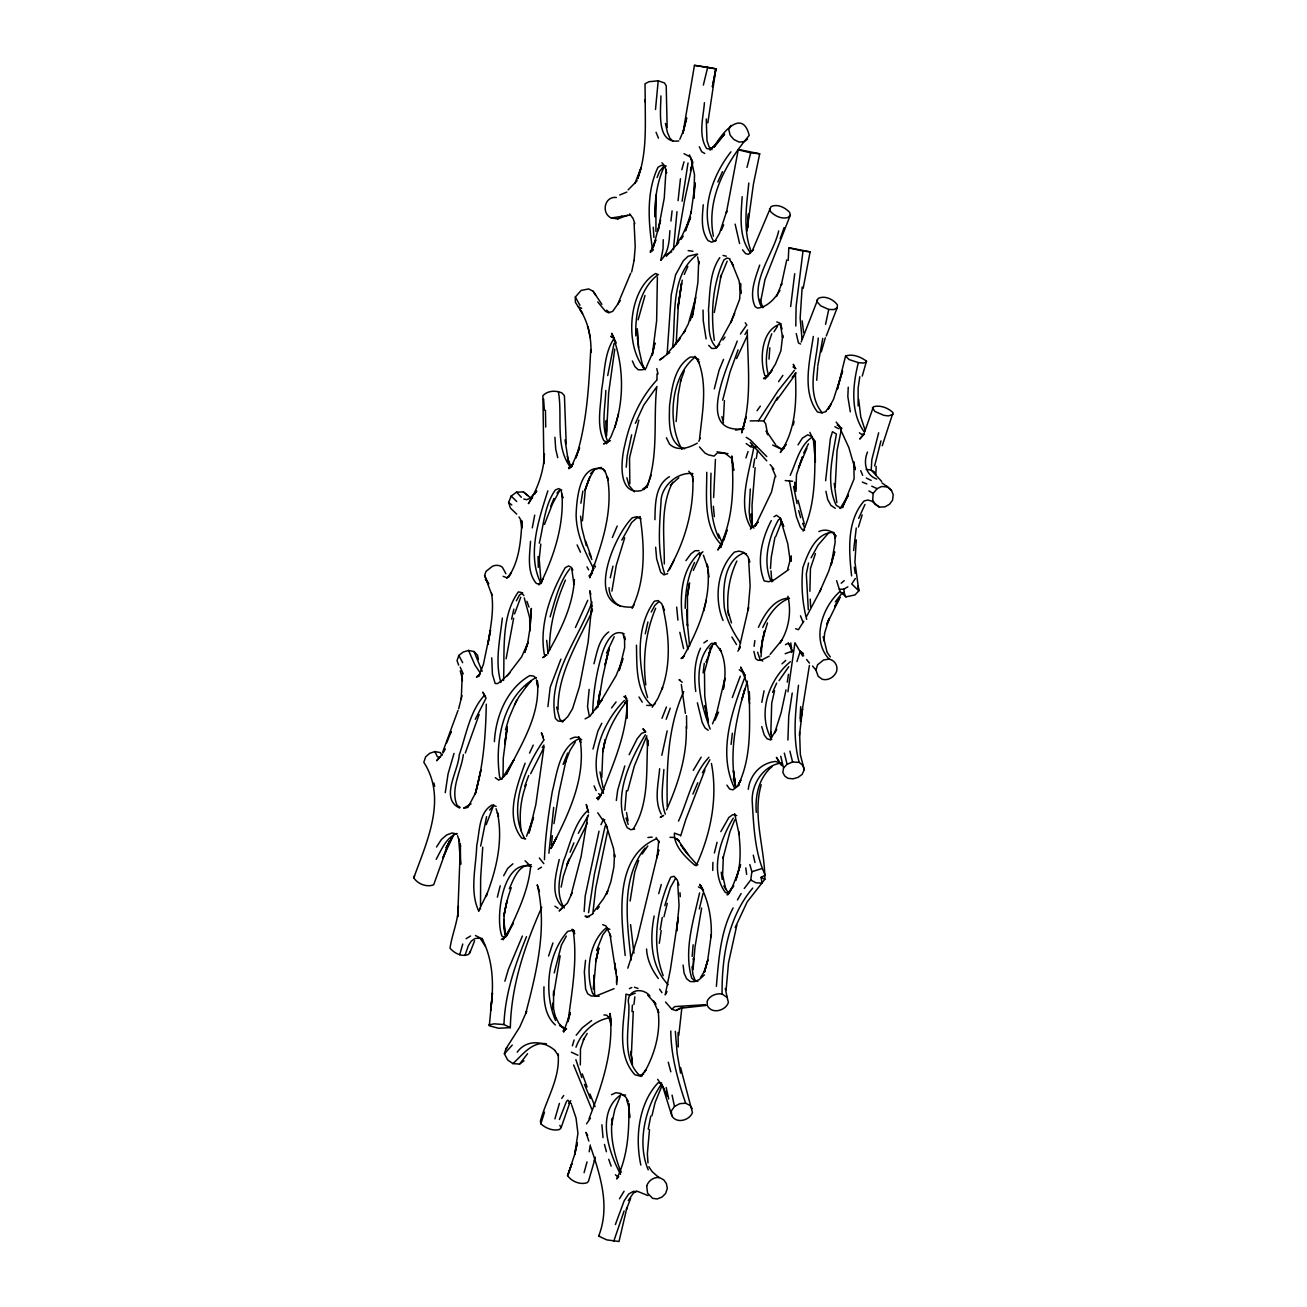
<?xml version="1.0" encoding="UTF-8"?>
<svg xmlns="http://www.w3.org/2000/svg" width="1307" height="1307" viewBox="0 0 1307 1307"><rect width="100%" height="100%" fill="white"/><g stroke="black" fill="none" stroke-linecap="round" stroke-linejoin="round"><path stroke-width="1.5" d="M503.538 680.473C504.796 651.164 500.695 616.528 518.356 591.908L521.036 592.365L523.895 595.535M756.296 812.35C754.972 795.653 758.828 777.469 772.306 766.392M799.574 731.904L800.341 754.678L804.23 769.66L802.188 774.348L798.12 777.338L793.039 778.841L787.974 778.318L784.723 776.015L782.86 772.421L783.547 767.912L780.736 756.198M791.258 561.324L791.274 555.916L787.696 569.182M584.131 911.551L585.193 896.047L598.998 831.187M663.564 357.448L659.561 359.964L667.109 354.36L671.259 294.63L675.572 274.862L683.332 260.746L688.021 256.286L696.762 254.113M726.088 990.314L728.505 962.883L736.838 925.111M491.726 657.813L492.429 674.249L495.173 683.512L497.444 683.61L500.679 681.551L509.926 672.909M503.783 919.867L505.025 934.129C501.676 918.413 506.054 902.5 511.217 887.698M706.76 472.301C706.875 496.415 702.921 525.398 721.007 544.398M835.206 486.972L837.068 450.49L841.659 427.961M549.512 650.347C549.136 626.037 555.9 602.266 565.441 580.096M636.46 645.168C636.999 665.279 635.365 690.488 651.49 705.274M686.24 726.545C687.319 755.56 678.186 783.743 666.554 809.948M656.931 379.863L657.029 373.818M706.254 118.937L706.973 140.601L709.048 146.76L711.988 149.651M558.073 709.423C557.419 673.399 578.315 642.113 592.512 610.336M624.828 810.226L626.445 790.653M654.921 519.663C655.264 504.796 654.84 485.289 669.445 476.679M663.221 239.704L663.041 248.755L660.787 260.387C668.759 252.48 669.168 241.174 669.87 230.685M710.992 473.199C710.469 494.961 709.505 517.833 718.85 538.092M712.723 870.462L712.919 862.391M704.489 673.023L704.751 695.994L708.198 721.905L704.979 705.584L707.381 717.772M713.638 497.542L715.419 459.476M543.908 463.74L542.895 395.711C547.519 390.499 556.178 390.156 562.173 393.113L564.428 395.841L566.209 443.759M592.675 713.181C593.166 692.955 596.302 672.762 602.217 653.386C605.092 644.449 612.15 627.85 624.223 633.96M660.885 95.901C660.999 109.984 655.755 144.178 678.823 140.944M616.496 983.093L616.741 976.068L616.724 984.661M590.731 349.606C588.902 386.006 586.957 423.158 575.799 458.071L579.573 447.778L571.371 466.893L568.61 467.547M693.445 959.844L693.511 958.113L693.037 969.565L695.014 946.987L701.63 908.055M591.826 604.847L588.101 642.325L579.507 686.453L572.548 708.737L567.81 716.579L562.337 721.905M656.669 387.689C653.141 420.838 658.924 455.931 646.687 487.707L651.18 475.193M685.211 608.343C685.293 592.626 687.515 576.632 694.572 562.418M676.16 421.589L678.17 394.796L681.029 379.21M716.367 986.311C718.719 959.812 720.32 931.826 733.129 907.94M875.821 474.849L876.164 466.37M544.464 859.63C545.182 836.709 548.466 813.967 552.338 791.389C557.092 773.009 559.396 747.081 579.246 738.716M582.432 520.856L585.373 488.965L589.98 476.745L585.079 490.207L588.754 479.506L593.688 470.716M747.882 227.663L748.519 213.695L746.951 230.996L753.453 183.977L759.694 153.801L739.435 149.651L738.226 149.799L726.414 212.665L726.741 211.048L719.487 233.365L714.831 241.338M848.243 387.215L847.835 396.609L850.318 411.852M552.845 1008.775L553.122 1002.894M553.498 995.035L553.678 991.114L553.449 1008.138L552.714 1004.724L555.54 1017.843M552.845 1008.988L553.106 1003.4M553.465 995.967L560.148 955.809M676.176 343.79L678.219 307.864L681.502 283.407L677.68 308.468L682.287 280.172M672.582 347.482C676.209 316.425 669.543 275.058 697.709 254.162M800.047 718.997L800.685 706.662M547.911 706.63L550.214 687.204L560.915 659.12M826.269 335.997L837.215 307.717L837.395 304.809C833.163 299.303 824.897 295.17 818.182 298.404L801.191 342.009M588.542 912.711L594.342 874.481L605.157 825.975M632 1011.634L632.408 1005.116M825.616 480.715L830.353 438.678L832.461 431.702L836.382 434.022C832.575 457.123 825.746 483.1 836.153 505.205L840.172 507.835L842.982 507.41M655.493 109.51L658.205 80.805L664.495 82.962L666.211 85.805L667.158 127.514M891.439 490.386L887.453 486.89L881.572 486.514L877.128 488.671L873.158 493.409L872.717 499.862L875.2 504.453L879.399 507.083L885.084 506.838L889.528 504.208L892.534 500.287L893.22 494.65L891.439 490.386L886.228 485.681M770.46 568.512L771.293 556.962L774.986 537.128M750.283 489.014L749.189 511.445L749.924 519.402L751.77 525.643L753.992 528.061M769.006 359.098L769.823 347.809M790.67 306.541L794.705 273.686M853.602 550.525L856.265 527.995M482.74 847.165L480.649 877.928L480.502 906.192M666.995 991.572L665.23 994.856L670.458 969.239L678.121 918.086L676.65 931.058L679.068 905.588L677.696 883.271M742.18 196.687C741.02 215.247 738.357 237.253 750.528 252.888M816.712 380.288L817.741 367.3M544.431 453.709C543.826 471.484 537.814 488.622 528.371 503.62L532.57 497.281M543.663 749.091L535.837 804.589L528.91 833.065L533.485 817.496L526.541 836.219M605.811 390.417C605.321 407.31 600.893 425.657 607.804 441.733M530.528 541.294C529.711 555.132 526.639 572.074 536.393 583.51L539.546 584.082L541.833 582.399M634.107 260.403L635.218 246.68L634.091 223.432M626.233 467.22L627.148 456.143L631.64 434.839M633.274 1011.438L631.428 1053.72M735.155 927.594L747.147 901.961L764.873 879.268C764.889 848.031 752.195 816.107 761.213 784.788M548.891 853.21L553.711 807.416M481.744 938.099C493.556 960.367 493.981 986.099 490.631 1010.507L492.461 992.912L489.292 1025.799L498.555 1028.25L510.334 1027.645C511.184 985.478 524.875 945.418 541.768 907.27M703.264 204.791C702.235 216.684 700.552 230.326 708.051 240.586L711.645 242.171L716.138 240.684M692.171 956.381L693.151 944.814M551.423 845.678L552.322 835.728M678.79 1035.422L681.715 1009.086M663.874 769.513C662.992 784.216 659.904 799.998 665.328 814.13M530.511 867.652C527.979 891.75 516.869 914.067 506.724 935.763L513.373 922.987L503.097 939.847M510.334 1027.645L503.963 1024.557C505.008 993.908 515.121 964.827 526.492 936.678M755.136 467.661L752.048 504.878L752.277 526.656L751.329 513.831L752.08 522.359M856.297 539.922L854.925 561.994L858.83 590.846L854.974 594.946L845.874 596.874L841.643 592.741M461.289 698.918L462.106 677.598L460.276 670.899M445.246 792.679L448.072 773.891L454.035 753.42M523.976 1060.843L519.565 1064.078L512.932 1063.62L507.639 1059.928L504.388 1053.801L505.809 1048.982L519.729 1027.073L526.656 1011.324L525.692 1013.595C536.507 971.951 547.682 927.709 537.226 884.806L538.909 889.887M724.421 400.628L723.375 419.792M788.219 260.42L788.824 247.693L810.111 251.843L803.152 288.455M676.977 211.701L673.432 249.8M760.69 301.313L764.971 279.6L790.31 215.23L789.608 212.338C785.082 207.535 777.518 203.582 771.016 206.62L752.211 251.009M630.137 900.997L634.728 872.145L638.617 860.431M802.171 287.05L800.145 318.156L802.041 339.166M585.552 960.302L584.343 971.869L585.618 989.023L587.676 993.745L591.172 995.95L599.129 996.277M678.072 200.69L680.457 178.732M540.788 544.071L539.203 558.873L540.853 579.802M587.725 816.303L581.109 856.493L571.077 895.001M611.905 591.107L616.25 565.376L624.697 537.814M677.99 919.262L678.121 918.086M670.916 221.079L672.092 210.884M731.087 744.451L732.377 733.227M633.944 1004.544L634.826 996.865M597.724 707.691L602.445 678.284L609.127 648.174L605.027 664.887L608.654 650.853M707.839 122.825L715.909 68.814L712.38 86.85L715.828 68.863L694.458 65.35L682.908 133.265L686.665 117.957L683.594 130.357L679.836 139.277M748.813 183.029C746.591 205.575 742.703 229.722 751.133 251.434M659.643 768.728C658.499 783.596 653.876 800.227 661.26 814.147M799.459 735.433L802.563 708.884L800.439 721.415L809.409 665.459M703.117 672.795L704.277 663.401M649.497 1129.607L647.357 1153.869L647.994 1162.936M798.495 685.244C795.506 710.73 792.352 737.262 799.165 762.389L802.923 765.461L804.23 769.66M589.147 689.361L587.529 706.728L589.392 716.53L585.095 718.883M704.44 102.698C703.313 117.565 698.052 135.062 706.63 148.557L709.734 149.047L714.259 146.547M789.461 248.085L803.004 251.042L796.11 306.442L795.783 326.064M616.316 800.505L617.705 790.049L624.811 765.918M754.106 646.312L754.858 640.577M502.345 618.08C500.026 639.205 494.749 661.701 500.875 682.401M682.107 201.18L688.021 162.983M774.953 476.957L771.506 492.053L755.103 526.296L758.109 522.016L750.398 529.139M654.17 915.978C649.579 939.357 650.739 966.576 668.138 984.677M714.325 312.471L721.105 275.287L720.467 277.443L727.182 261.188M744.255 888.499L750.724 880.003L751.884 871.72L749.842 864.548M699.555 439.054C702.186 412.522 708.263 384.127 697.334 358.69L699.033 362.725L694.948 356.272M787.958 691.795L794.934 642.734L802.71 656.13M494.389 741.624C495.794 716.138 506.92 688.675 529.809 675.588L533.746 676.111L536.082 678.153M859.794 376.743L858.127 388.179L858.144 405.856M659.316 943.278L661.195 930.584M480.666 846.119L486.58 816.663M689.246 583.837L687.449 596.057L687.498 625.841L686.796 609.699M676.863 244.785L684.427 201.18L692.89 161.937M787.271 682.156L788.48 674.314M553.956 823.622L559.069 792.189L565.947 760.772M756.312 458.43L757.554 450.507M753.322 467.302L754.678 458.92M607.722 375.566L614.012 343.545M660.264 929.571L662.257 917.432M817.741 366.058L822.773 338.415M580.88 503.244L582.873 491.105M792.238 693.004L788.742 715.991L787.909 740.04M818.247 338.072C816.663 361.843 805.341 392.639 822.217 412.816M589.196 1151.761L590.339 1144.981M506.103 658.777L513.651 618.276M614.78 349.051L608.67 392.786L606.415 436.032L606.252 420.511L606.497 431.49M687.417 595.747L689.655 582.889M507.116 728.963L503.26 758.109L503.048 776.636M618.456 413.943L614.715 427.601C624.73 397.181 623.57 362.954 611.725 333.285L616.267 343.038M539.285 543.189C543.63 525.414 544.464 505.237 555.344 489.978L558.661 488.589L561.765 490.092M605.157 739.762L602.805 752.44L601.792 777.453M786.749 259.897L781.308 284.975L781.7 283.635L776.587 296.509M532.292 527.865L534.71 515.17M648.239 1129.166L650.755 1116.145M761.818 702.333L764.056 690.799M605.092 739.942L602.707 751.95C605.958 733.113 615.156 715.779 627.033 700.977M786.013 689.851L781.129 712.658L774.659 732.998L776.652 729.257L770.117 739.631M561.144 887.126L563.415 876.017L569.215 859.009L566.732 865.087L587.382 823.034M661.832 755.283L667.174 730.874M793.3 425.053L794.068 421.279M714.292 388.865L719.128 370.077L723.555 359.343M554.233 972.882L561.422 945.059L566.307 936.106M631.657 272.019L634.14 260.224M704.261 672.648L710.371 650.347L708.933 653.304L712.429 646.279M593.002 749.058L597.887 731.103L601.792 723.261M825.567 324.316L828.752 309.465L833.964 309.563L837.215 307.717M825.763 411.411L831.04 404.206L828.23 409.156L833.572 399.141L842.558 370.927L837.297 389.404L845.564 356.027C852.572 353.527 860.856 356.958 866.508 361.173L865.838 362.545L863.045 363.052L858.372 362.627C852.605 385.222 850.073 412.326 864.433 432.323M722.689 400.154L730.058 371.891L738.096 349.868M638.11 319.856L645.005 295.513M645.299 633.781L647.896 622.034M511.625 619.175L513.863 609.127M813.313 336.454C809.899 360.258 801.583 391.463 817.479 411.999L821.858 412.881L826.008 411.509M607.592 831.187L595.763 888.008L592.806 913.593M774.561 690.7L771.702 703.28L770.82 734.207M699.327 908.904L703.052 893.334M610.271 577.792L612.95 566.16M461.975 695.618L458.643 708.77M627.703 790.882L634.32 766.082L646.851 735.743M651.964 1115.704L655.085 1102.536L662.322 1084.826M598.835 948.751L595.78 961.609L598.671 947.771L595.927 961.053L593.443 989.219L594.048 975.006L594.62 995.934M706.401 599.88L703.738 610.941M703.346 85.102L707.675 67.311L715.909 68.814M630.66 1198.339L626.412 1209.465L626.984 1207.39L618.995 1241.503L606.791 1239.886L598.655 1236.095C610.434 1206.214 600.256 1175.222 590.519 1146.549M663.956 916.795L667.289 903.382M796.943 661.522L800.243 651.311L803.462 653.516M458.675 838.849L460.636 864.368L460.342 847.622L457.695 916.713L458.332 906.388C458.332 920.88 451.895 934.489 450.033 948.261C454.509 953.293 461.959 957.296 468.641 954.339L470.161 951.48M497.363 897.141L500.222 885.803M714.374 852.997L717.069 842.28M867.505 452.042C863.224 462.286 865.365 474.931 876.768 479.081M874.628 465.929L880.967 440.9M463.348 754.662C461.191 771.097 450.049 789.167 457.107 805.324L460.064 807.318M593.933 663.776C597.038 652.634 598.688 639.319 608.686 631.935M747 167.361L750.724 152.837L759.694 153.801M559.233 859.5C555.9 874.399 549.659 895.932 563.17 907.287M554.92 1118.906L559.412 1103.386M723.702 540.412L727.068 529.923L720.598 547.6L722.412 542.715L717.804 550.035C733.488 522.163 734.044 487.25 731.789 455.963L733.717 470.422L732.165 461.061M681.813 169.714L684.002 161.79M584.082 1172.657L587.039 1161.907M658.728 893.661L661.26 884.496M550.084 616.888C555.132 600.387 558.988 582.497 569.917 568.708M858.405 527.048L862.179 514.893M664.806 905.669L670.507 887.339L675.441 878.549M459.688 954.78L462.76 944.046M692.4 163.604L690.488 170.286L692.204 164.633M821.27 351.926L825.321 337.827M862.244 376.057L866.508 361.173M878.663 432.78L871.834 459.672L871.197 470.079L881.637 481.417M680.653 835.974L685.848 819.424L704.947 770.019M594.44 1160.714L588.509 1181.185L587.121 1182.737C580.194 1185.041 571.535 1181.463 567.581 1175.63L571.894 1163.589L568.3 1173.8A11.828 4.836 18.8 0 0 567.581 1175.63M504.894 981.247L508.358 969.467L522.375 936.057M716.138 715.288L724.911 678.284L723.261 689.312C725.842 675.719 726.202 661.015 719.618 648.435L721.366 651.719L714.717 642.685M882.274 445.687L893.024 412.636C888.041 407.833 880.232 404.827 873.403 406.771L864.711 431.751M505.499 729.845L509.093 717.755L516.559 700.242M572.368 1045.829L574.116 1039.98M748.29 789.297C749.908 774.888 760.968 762.798 775.574 761.442L779.903 762.912L782.158 765.641M747.392 681.143L741.821 699.866L744.859 688.952C735.645 720.288 729.143 753.191 735.514 785.801L733.407 770.738L735.155 782.305M638.829 420.168L629.533 457.793L629.843 483.77M559.396 1119.495L566.503 1101.425L567.859 1100.184L571.502 1103.974M594.146 1160.828L595.289 1157.185M457.989 710.469L442.763 751.884M569.852 1102.585L561.144 1127.631L559.543 1129.509C552.959 1131.225 545.754 1128.284 540.869 1123.824L544.513 1112.192M699.555 892.959C693.494 920.373 683.577 950.32 691.697 978.061L694.981 981.083L697.824 981.345M526.215 784.625C520.578 799.28 519.042 815.258 521.117 830.778M732.296 697.53L740.268 676.209M704.244 971.248L707.871 959.926L704.506 972.147L707.691 960.286L711.302 934.554L711.22 936.792C712.005 918.788 708.525 900.343 699.849 884.447L703.476 890.328M486.22 824.586L493.801 804.916M465.292 753.028L479.163 714.472M596.58 950.548L602.854 934.701L606.742 929.767M491.922 595.093L484.619 575.554L485.975 571.404L492.51 566.225A9.525 8.218 -28 0 1 502.427 567.303L505.891 573.724M514.566 613.865L520.758 597.201M745.954 457.875L748.061 451.47M548.597 956.021L552.926 942.951M624.109 1210.952L613.718 1241.389M622.524 660.198L619.077 670.524L624.664 647.586L624.485 636.313L624.877 639.793L622.818 633.356M756.769 446.651L753.78 447.517C749.434 471.778 737.099 505.793 750.986 527.701M767.487 622.949L762.095 641.427L760.625 652.177L764.562 630.775L762.095 641.427L761.017 656.833M650.265 250.944L653.239 249.784L650.265 252.447L655.82 239.851L651.85 250.764M615.385 1224.561L624.109 1200.921L628.651 1194.043L633.225 1191.412L638.012 1191.527L648.06 1195.627M464.965 955.466L468.331 945.729L471.288 941.122L475.029 938.508L479.636 938.148L482.691 939.717M775.835 536.425L781.553 521.64M544.496 524.401L552.404 504.061L559.919 490.076M706.891 660.149L706.139 662.306L710.371 650.347M630.677 273.31L617.688 304.368M568.3 1173.8L574.835 1153.885L577.335 1142.873L574.688 1154.391L577.939 1133.332L576.011 1117.959L571.731 1105.248M780.197 238.756L784.118 227.63M478.427 659.48L477.512 655.166L474.033 651.556L468.56 650.445L463.152 652.046L458.855 655.461L457.025 660.59L458.659 665.132M680.408 381.758L684.313 370.829M808.559 563.007L806.337 574.002L808.298 609.683M759.694 265.125C755.43 277.966 748.862 293.487 755.168 306.671L757.57 308.109C767.601 307.047 774.969 298.502 779.952 290.399M623.112 658.483L616.152 675.556L600.338 702.186M666.194 719.258L670.23 708.165M453.529 835.14L442.893 857.817L449.33 841.283L433.663 884.806C426.801 887.535 417.587 883.957 413.78 877.798C426.85 841.659 447.321 798.626 423.827 762.308L425.625 756.867L429.627 753.355L434.921 751.541L440.475 752.636L441.815 755.511M690.112 320.672L693.56 311.278M524.777 786.21L528.731 775.476M575.979 1047.25C580.716 1033.412 593.476 1021.192 607.837 1018.12M790.212 475.307C796.306 462.139 799.704 445.295 812.366 436.963M858.683 518.356L864.973 504.469M678.513 821.09C688.119 799.851 692.694 774.512 708.933 757.276M690.406 217.812L685.423 230.931L691.354 211.587L690.978 213.498L695.161 182.866L693.854 198.37L694.523 174.713L690.897 158.131L691.991 160.614L689.41 154.863M565.179 763.076L569.917 750.561L575.26 742.147M589 1118.841C602.053 1085.316 614.127 1049.946 610.091 1013.399L611.006 1023.136M690.586 217.272L682.058 235.864L676.601 244.18M525.087 763.19C516.968 785.834 504.812 816.875 521.689 838.081L525.675 838.898M655.657 608.294C645.56 632.245 642.505 659.202 645.821 684.917M450.36 733.521L451.127 731.593L446.667 742.866M469.703 953.26L474.621 940.746M661.995 718.278L666.439 706.989M516.706 514.141L510.433 508.08L508.635 502.427L511.168 496.056L516.592 492.151L523.388 491.938L527.685 495.467M614.993 426.556L610.941 436.832L606.464 443.825M693.314 570.358L701.467 552.812M734.714 313.304L730.711 322.78L739.68 299.14L740.546 283.456L740.906 293.454L739.043 280.678L731.593 262.266L733.505 265.975L729.812 259.832M712.527 723.833L716.906 712.772M563.105 764.415L567.63 753.077M700.536 648.174C694.262 661.62 693.854 676.944 695.749 691.436M815.944 670.099L817.561 664.789L823.59 659.953L829.095 659.104A11.698 10.538 -38.2 0 1 836.758 670.899C834.846 676.699 828.393 680.98 822.283 679.297L818.231 676.356L815.944 670.099L812.578 666.031M771.8 333.808C766.752 346.649 764.268 361.941 768.581 375.223M742.686 429.84L746.15 416.672L741.608 432.862C752.129 400.71 747.816 365.617 747.326 332.239M744.827 677.304C731.773 711.662 717.559 752.979 734.501 788.056M606.53 653.108L614.208 636.77M778.678 230.931C773.254 254.636 749.891 281.789 760.968 306.099L763.713 306.835M734.763 819.881L729.976 831.709L723.016 858.291L723.326 856.706L722.624 875.053L725.81 889.479M657.062 177.54L659.496 171.511L662.584 167.688L666.227 166.005M570.097 852.197L573.887 842.884M550.672 506.43L553.956 498.441M815.454 553.531L810.454 568.48L809.899 591.27M547.845 490.844C538.729 519.598 526.509 555.23 541.082 583.543M635.382 423.321L643.747 405.137L657.013 386.431M664.168 166.757C656.849 182.343 654.693 199.808 655.052 216.88L655.951 195.053L655.934 231.339M612.346 537.536L617.198 526.035M736.625 358.51L747.163 336.046M602.331 792.352C613.326 763.517 626.641 734.158 627.082 702.823L626.837 718.36L627.213 705.077L625.432 695.602M698.82 441.309L700.16 438.139M721.35 230.326L723.67 224.853M653.271 247.382L660.525 220.001L658.058 230.833L664.266 198.027L666.031 169.338L666.554 173.128L665.018 166.839M692.906 794.068L697.758 782.779M806.942 448.187L798.446 468.004L802.547 456.764L796.486 474.702L795.947 491.432L794.656 482.234L795.669 488.753M715.06 720.124L718.54 712.119M475.274 719.275L486.139 698.02M737.23 341.045C729.322 362.758 693.135 435.264 744.173 428.712M683.708 691.501C667.469 727.493 666.505 767.993 667.24 806.795M667.632 571.649C684.28 543.728 693.968 510.988 692.841 478.329L693.151 481.319L692.007 474.359M509.322 888.744C513.667 879.203 518.438 864.401 531.263 864.728M736.87 561.03C728.898 577.612 726.267 596.711 728.456 614.911M772.6 692.351L776.668 683.104M684.264 274.454L687.841 266.399M575.439 627.507L587.742 600.305M713.393 236.208C706.025 198.533 725.875 163.114 749.205 135.422C742.343 107.599 721.105 133.657 714.341 146.988L724.633 134.147L710.06 150.125M803.07 531.116C816.385 503.179 814.669 471.075 815.045 440.9L815.356 461.861L813.281 438.515L815.192 443.351L809.834 432.372M530.642 773.744L544.316 746.836M758.436 627.344C763.991 615.172 773.009 599.848 787.5 598.165M717.804 181.983L722.51 171.674M629.141 754.678L637.179 738.749L641.427 733.537L645.593 731.626L642.93 728.734L645.625 732.132M592.038 602.119C578.151 639.662 546.849 676.699 555.393 718.425L558.089 721.039L561.618 721.382L564.542 720.124M819.505 592.234L828.785 570.996L834.683 551.783L831.154 565.049L835.157 542.225L834.748 535.233L835.434 537.945L833.735 533.24L836.006 536.262C832.641 530.315 824.831 528.616 818.885 531.573M696.092 865.838C710.649 834.127 718.049 798.152 711.433 763.468M529.547 753.093L533.24 745.104M572.156 892.844L567.434 903.023L559.135 910.995L562.5 907.859M731.512 320.852L716.726 347.809M627.817 968.16L637.522 937.707L658.728 849.86L657.013 857.817L658.744 840.956L659.251 842.525L656.147 837.558M634.843 183.486L641.116 167.59L637.669 178.716C647.063 153.425 645.168 126.126 645.233 99.659L645.25 102.06L645.021 83.795L648.893 81.72L658.205 80.805M600.959 824.668L603.017 820.437L604.782 819.62M621.805 540.118L631.673 522.49L636.591 518.127L639.809 517.36M720.843 831.611L728.914 817.414L732.917 814.571L736.789 815.601M775.77 444.903L766.163 430.82L767.764 434.839L765.657 423.746L763.745 420.985L777.698 397.132M821.139 588.951L806.648 616.332M669.396 569.754L674.118 560.197M620.204 1096.606L614.796 1109.578L611.562 1125.017L612.346 1118.318C609.699 1136.093 614.208 1154.016 620.368 1170.598M730.907 125.423L728.8 129.671L730.188 135.274L733.93 139.539L739.076 142.071L744.14 141.597L747.522 139.163M578.315 833.294L588.493 814.931M762.733 627.425C768.483 615.581 776.652 603.05 789.477 598.23M693.282 770.362L701.156 757.21M590.96 611.954L592.463 608.997M811.108 557.811L818.051 545.15L828.556 532.995M571.371 466.893L572.94 463.838L568.937 468.723L572.139 465.847M436.211 859.287C441.407 849.779 445.981 837.836 456.797 833.474M803.658 453.006L808.461 443.792M771.261 520.611C761.916 538.68 756.181 561.553 764.203 580.978L768.859 581.713L774.692 579.524L788.774 569.493M702.414 772.764L709.897 759.71M672.746 482.152C659.692 507.034 664.56 536.85 664.299 563.954M514.55 704.979L518.748 697.072L528.583 683.545M516.363 600.812L519.451 595.061L522.669 592.855M552.158 845.727L556.602 837.477L550.917 848.586C568.169 814.882 586.418 778.384 580.047 739.305L580.733 742.637L578.756 736.576M651.229 612.052L654.921 605.272L658.45 602.053M646.655 366.499L652.748 352.498L654.889 342.957L652.242 355.292L656.637 320.819L657.388 277.051M750.202 420.919L758.468 420.789L778.041 390.842L794.46 370.273M740.448 333.971L745.921 326.047M503.669 875.706L507.704 868.403L512.916 863.796M479.62 908.724L487.266 893.236L486.057 896.439C496.333 869.874 503.342 841.104 497.428 812.644L498.539 816.434L496.088 808.723M737.867 651.213L740.301 646.867L738.847 649.546L748.584 607.575L748.094 610.189L750.136 585.961L748.601 558.988M443.073 752.963L445.344 748.927M744.974 334.478L747.571 329.952M604.014 789.281L598.002 799.786L600.812 795.342L596.727 798.365L601.269 795.162L598.492 793.725M838.506 600.027L834.667 606.726L840.042 597.25L826.694 624.452L829.161 618.489L824.652 632.98L823.965 640.887M737.458 899.919L741.118 893.547M547.813 653.075C560.605 630.333 572.874 606.023 574.377 579.507L573.904 584L571.714 568.463M620.253 300.594L612.673 311.36L608.67 312.798L605.468 311.295L597.756 301.933M453.447 835.091L446.046 847.835L451.487 838.735M737.507 785.932L740.873 780.116L738.961 783.547C752.211 754.842 749.417 722.477 749.287 691.73L749.581 699.588M587.202 1033.445L583.347 1040.013L584.098 1038.362L580.471 1048.884L580.324 1064.993M633.127 829.177C649.759 802.841 645.887 769.807 647.766 740.056L647.815 745.676M582.693 313.647L575.374 302.276L575.325 297.016L581.109 290.464L588.64 288.929L593.149 291.281L601.873 304.335M719.945 546.783L722.412 542.715M770.035 372.903L775.541 363.885L780.916 350.684L782.697 335.213L782.664 337.958L780.214 323.45L782.109 328.972M803.838 621.184L798.446 629.68L795.653 628.765M619.469 1198.764L624.06 1191.249M634.287 604.553L632.016 608.196C645.772 580.161 644.678 546.636 640.054 516.477M700.503 977.571L705.094 970.268M779.054 680.637L788.774 666.652M774.005 331.766L777.436 326.374M652.291 707.218L657.895 698.428L662.616 687.498L662.045 688.952C671.504 662.355 668.955 632.964 662.567 605.974M733.309 818.133C720.353 839.029 709.374 870.952 725.467 892.616L729.159 892.861M719.765 257.626C709.342 272.82 710.109 292.392 708.459 310.02C709.538 322.421 706.711 338.219 716.514 347.646M436.505 847.018L441.439 839.437L446.765 834.895L452.042 833.016L457.107 834.029M798.005 444.854L802.416 438.106L807.759 434.79L812.399 436.816M855.333 578.511L851.739 583.968L858.83 590.846L858.095 586.108M534.661 494.128L536.752 490.958L529.825 498.506L526.639 499.682L523.797 499.045M503.309 776.619L514.076 759.449L506.348 774.365C520.774 744.974 540.951 715.19 537.308 680.849L537.814 687.106L536.425 679.852M595.42 709.521L602.233 699.327L589.784 716.416M835.336 601.857L841.512 593.754L844.044 592.398M467.89 807.432L475.846 792.434L480.96 769.823L475.193 793.986C483.557 765.02 485.747 734.224 486.286 704.163M778.596 381.66L782.893 375.37M538.876 584.915L543.255 578.511L541.523 581.631C554.527 554.478 564.003 524.646 561.977 494.209L562.811 497.951L561.242 491.236M628.259 1200.578L633.389 1193.079L636.77 1191.167M586.516 1123.857L590.421 1118.171M542.225 747.62L543.957 745.088M776.832 400.056L795.571 374.161M561.7 1098.37L563.693 1095.511M692.187 1108.646L690.047 1105.477L685.652 1103.222L679.885 1103.647L674.51 1106.441L671.259 1111.097L671.798 1115.655C676.176 1124.069 689.639 1120.54 692.432 1112.535L680.539 1067.492M680.963 239.442L683.251 236.159M753.469 249.719L748.535 254.31L745.611 253.64L742.539 249.849M576.191 1035.226L582.318 1027.776L591.614 1020.587M642.145 854.01L647.815 845.972M785.817 444.821L780.344 452.451C796.388 429.562 796.617 399.926 795.359 373.05M757.047 410.708L760.347 406.134M840.091 508.57L848.455 494.977L842.737 506.61L854.108 478.803L853.83 461.763L855.268 469.736L848.897 447.713L838.473 424.889M645.054 848.031C620.057 879.595 627.409 923.036 631.02 960.269M722.853 340L724.977 337.075M730.94 151.824C712.299 175.416 699.163 211.897 713.05 240.341M685.946 560.638L690.864 553.923L695.112 550.704L699 550.688M645.348 734.763C629.451 761.115 612.084 797.744 627.18 827.625L630.693 829.7L634.647 829.112M648.043 483.917L643.681 489.749L646.475 486.384L642.505 489.275M729.306 891.586L733.733 885.689L726.986 894.707C731.152 897.958 749.042 836.692 735.694 880.363C741.559 864.875 740.448 847.949 738.749 831.791L739.19 834.618L734.632 813.64M611.545 707.937L616.071 701.941M519.565 1064.078L527.554 1053.72M675.637 344.133L680.424 337.99L667.305 353.642M673.236 347.188L685.538 330.017L683.479 333.187L688.364 323.809L695.781 297.261L692.204 317.176L697.889 282.59L698.673 261.286L698.918 263.867L697.628 256.94M783.089 448.154L785.964 444.511M597.25 909.296L599.276 906.731M765.134 379.112L772.29 370.061L767.715 375.664L763.517 378.605L767.813 376.171L764.84 375.583C759.465 359.131 761.262 329.25 781.08 323.793M863.617 434.136L859.728 439.054L864.384 433.94M478.623 910.832L480.568 908.414M593.835 911.633L603.573 898.612L607.755 890.884L606.383 894.445L610.859 881.735L613.882 867.096L614.535 854.37L614.633 857.18L613.506 848.423L606.007 824.505M568.627 1103.32L570.816 1100.641M637.163 180.693L628.128 189.874M678.741 242.399L666.292 256.286M640.479 1076.478L645.919 1069.779L644.629 1072.001C655.199 1053.295 661.097 1031.027 657.927 1009.559L658.695 1012.729L653.5 1000.966L655.902 1004.217L647.651 995.101M709.293 648.925L712.74 644.743L716.187 642.946M752.75 888.074C728.113 917.008 721.774 957.116 722.085 993.957L727.198 997.519L728.391 1002.453C725.744 1010.85 711.58 1014.542 707.348 1005.524L707.12 1001.342C709.554 995.64 716.236 993.124 722.085 993.957M489.57 810.111L492.902 806.158M506.855 578.135L511.429 572.711L509.518 575.358C519.712 559.2 520.84 539.481 521.999 520.921L521.787 528.142L520.48 520.202M656.702 380.206C640.087 398.243 629.892 421.181 624.828 445.017C620.988 459.705 617.182 496.627 642.015 490.403M507.083 675.915L521.673 656.8L528.11 642.276L524.695 652.503L527.652 643.158L529.939 628.651L531.361 608.425L529.809 631.069L529.678 616.839M792.189 377.364L796.11 372.773M746.215 443.612L750.43 446.586L752.342 444.429M442.321 754.302L436.587 760.739L439.953 757.227L437.437 756.867L434.921 751.541M504.388 1053.801L512.262 1045.061M506.936 773.074L502.525 777.975L498.67 780.132L495.288 777.649M739.403 784.919L732.966 789.869L729.6 788.971L726.888 785.148M627.033 700.764L624.926 703.035L627.654 700.617M556.978 493.033L560.017 489.847M670.344 485.289L678.79 477.741M525.888 686.812L531.328 681.11M770.15 654.366L781.978 639.973L780.067 642.962C788.873 629.271 791.601 612.035 787.892 596.237M618.75 1176.757L616.659 1178.914C628.226 1156.025 629.419 1128.611 628.732 1103.353L629.68 1117.501L628.977 1107.732L626.657 1099.579M783.547 767.912L787.124 764.252L792.597 761.965L799.165 762.389M716.742 453.447L714.112 456.11L708.525 454.869L704.996 453.088L699.457 446.961M790.31 215.23L788.105 217.452C781.815 219.38 775.149 216.145 770.689 211.734L769.545 208.679M590.535 473.657L594.832 469.393L601.514 467.383M512.932 1063.62C522.212 1055.157 532.129 1041.205 546.408 1043.819M505.809 1048.982L507.051 1047.757M544.088 739.729C525.61 766.605 506.953 807.644 524.859 838.735M790.376 661.701C768.5 679.738 756.949 714.128 771.718 739.615M479.195 674.722L476.451 677.271L479.963 673.971L478.525 676.52L483.361 664.56L490.501 630.284L487.919 644.351C490.468 627.474 494.291 610.287 491.546 593.198M624.436 700.454C601.432 723.441 586.435 763.19 603.491 793.414M781.994 663.842L785.752 660.411M704.424 974.875L699.18 979.629L694.491 981.688L690.145 981.541L686.583 978.698L684.051 972.98L683.104 965.04M665.573 1002.044L671.814 1009.249L674.788 1006.586L705.486 1004.675M699.408 554.854L702.921 551.717M719.667 344.395L715.207 348.348L711.809 348.512L708.704 345.358M841.185 583.232L844.191 580.602M517.213 1052.184C526.525 1038.951 544.48 1040.829 555.295 1050.746M592.414 573.218L589.032 576.109L591.516 573.773L593.688 567.892L589.62 577.792C601.481 545.787 613.751 511.168 607.265 476.598L608.131 480.143L605.762 472.954L602.952 468.984C579.589 463.152 576.73 498.751 576.126 514.599C576.224 534.106 585.013 551.93 593.721 568.888M546.114 654.807L542.83 657.601L545.558 656.016M661.554 1083.944C645.364 1107.274 636.656 1142.759 648.239 1169.863M471.075 803.887L463.789 808.036M699.572 552.583C673.53 576.991 681.061 618.178 687.89 649.514M592.888 913.789L586.892 917.383L585.062 916.142L589.473 916.648M683.724 656.588L681.11 658.548L684.002 655.918L682.515 658.271C698.412 629.729 712.429 597.56 707.185 564.134L707.708 567.597L703.427 555.23M635.218 993.206L629.925 995.248L625.971 994.121C624.501 1020.064 615.434 1053.671 634.941 1074.779L639.237 1075.873L643.763 1073.913M664.43 255.731L671.716 251.777M657.209 275.271C639.76 289.37 635.055 314.497 635.823 335.948M893.171 414.319L888.433 415.92L883.891 415.348L874.922 411.476L872.39 407.817M703.836 642.913L707.381 640.495M655.411 703.574L652.52 705.519L646.753 705.388M587.137 811.075C573.985 823.818 570.293 844.11 563.595 860.79C559.69 875.935 555.295 893.874 564.248 908.038M616.332 197.471C604.537 196.001 600.91 213.155 611.268 217.991L617.656 218.906L621.871 216.112M565.408 1029.655L563.056 1031.207L565.8 1028.38L563.595 1032.056L570.342 1012.5L568.055 1021.568C571.878 991.441 577.727 960.416 573.136 930.176L574.721 933.639L572.09 929.244L574.541 930.927M667.109 354.36L669.772 352.612M671.814 1009.249L676.029 1010.54L679.428 1008.367L706.009 1005.442M608.458 441.129L603.605 443.939L610.336 440.639M769.251 656.13L761.066 660.329L757.995 660.28L755.658 658.663L753.894 651.343M538.076 869.237L541.523 867.162M466.076 938.687L470.536 936.008M663.074 815.699L660.264 817.365L663.662 815.388M773.956 516.771L776.472 515.268L779.201 517.294M683.332 1007.174L676.029 1010.54M695.455 356.86C670.409 376.155 667.011 423.043 681.96 449.33M836.611 580.7L839.323 589.277L843.783 589.179L847.867 586.81M598.655 1236.095L599.505 1235.621M501.349 939.292L506.234 936.613M785.442 644.71L788.301 643.158L791.683 647.717M750.724 880.003L756.034 882.829L762.046 883.107L761.082 877.356L765.216 875.135C754.547 852.409 753.698 825.583 752.178 800.701C751.688 783.53 763.631 765.363 781.341 763.027M488.851 1024.9L494.177 1023.838L503.963 1024.557M839.486 591.908C822.266 607.428 811.124 639.646 829.095 659.104M697.268 443.138C688.985 447.942 677.287 451.814 669.494 444.037L666.39 437.763M785.164 653.729L792.271 651.098M614.094 988.647L596.008 996.016L592.659 993.63C585.405 972.898 588.656 942.069 606.415 927.79L609.846 929.326M646.573 367.757L642.587 369.799L638.192 369.767L634.941 366.646L632.343 360.961M629.402 988.647L631.787 987.504M509.436 576.534L506.871 577.743L503.162 576.354M536.099 677.549C502.591 696.239 494.389 742.441 499.731 777.485L502.068 779.152M611.545 1094.711L615.94 1092.701L620.841 1093.502L625.661 1096.998L628.406 1101.491M761.475 868.698L751.884 871.72M619.698 195.004L626.805 192.08M617.656 218.906L627.883 215.181M570.277 738.912L574.737 737.148L578.544 737.377L581.664 739.827M780.818 518.863L778.482 519.729C768.63 537.177 762.7 561.242 770.575 580.177L773.27 580.814M667.616 573.675L663.907 574.884L660.705 572.286L656.653 558.824L655.64 547.241M632.67 607.052C582.35 609.961 613.587 536.099 632.261 517.817L637.179 516.624L640.936 518.814M572.335 930.355L567.744 931.401C547.176 954.012 543.679 992.83 555.54 1020.538M611.268 217.991L629.86 215.116M564.33 1029.377L566.585 1028.87M697.889 864.728L694.965 865.348C685.832 857.506 673.595 846.119 674.428 833.082L679.787 835.108M742.115 429.121L735.547 430.085M656.31 838.849C613.146 857.555 621.266 917.008 625.171 955.499M864.107 434.022L861.591 434.365L859.385 432.829M464.05 808.085L466.926 807.71M647.929 837.493L652.16 837.101M784.216 448.448L780.573 448.791L772.649 445.066M679.967 679.771L678.987 679.836L682.238 682.221M717.837 452.925L727.95 453.594M785.213 480.568L792.614 481.254M714.864 643.42L711.465 643.371C690.047 664.234 700.634 704.228 710.175 729.012M694.458 65.35L707.675 67.311M661.669 1082.866L658.14 1082.751C638.486 1103.565 634.941 1137.858 640.838 1165.043M758.468 420.789L763.745 420.985M669.985 837.313L673.938 837.477L679.232 840.956M833.997 532.439C816.091 531.9 807.889 553.269 802.857 567.581C801.06 584.784 802.237 602.658 806.68 619.371M810.111 251.843L803.004 251.042M603.932 1014.967L606.709 1015.18L611.219 1020.048M625.596 1095.07L620.972 1094.694C595.747 1112.469 608.31 1151.663 620.564 1174.307M717.037 451.797L724.928 453.17L732.279 458.855M866.165 469.376L871.197 470.079L874.579 472.121M688.152 250.601L692.906 251.271M692.939 473.624C678.251 471.664 662.698 484.766 661.146 499.437C659.774 523.862 656.702 549.61 664.479 573.218M750.724 152.837L738.226 149.799M642.358 1075.89L639.433 1075.285C621.103 1057.298 629.549 1028.201 628.879 1005.116C625.04 990.592 641.541 986.001 649.971 995.967M723.032 255.453L726.3 256.172M546.93 655.232L544.365 654.595C538.941 624.958 550.655 593.296 565.212 567.695L568.61 565.915L571.42 567.45L572.874 570.195M746.526 553.907L743.487 553.139C723.539 560.932 722.591 589.392 724.388 607.869C726.872 620.743 733.227 632.49 740.644 643.191M858.372 362.627L849.109 359.572L845.564 356.027M750.43 446.586L753.78 447.517M730.09 258.9L726.97 258.018L723.98 259.848C712.462 284.371 710.551 313.647 714.341 340.31M770.558 739.844L767.193 738.831L764.236 734.975L761.736 726.61M690.39 157.052L684.051 153.671M804.638 530.168L802.057 529.368L800.113 526.688L796.42 516.722L789.346 480.584M634.467 987.226L638.028 988.419M845.874 596.874L844.485 594.015L841.038 592.839L839.323 589.277M746.215 437.306L750.496 440.083L766.768 456.568M837.166 425.2L839.29 425.935M459.639 808.02C439.462 798.708 458.496 770.82 459.231 754.956C466.142 735.22 469.687 711.825 483.835 695.994L485.583 696.86L482.822 692.122L485.028 696.696M571.371 1052.184L577.906 1055.239M684.558 448.84C667.011 443.465 669.364 420.135 669.56 405.562C671.863 388.555 674.069 366.826 690.243 357.121L694.605 357.023L698.869 359.735M496.137 806.403L492.118 804.965C478.509 812.546 479.832 832.02 476.728 845.4C476.156 866.917 469.278 891.064 478.803 911.208M602.69 924.67L606.023 925.944L611.006 936.645M828.752 309.465L820.747 305.838L817.038 301.819L817.006 299.842M613.931 337.565L610.712 336.291L614.192 338.268C604.063 353.119 604.831 372.397 601.645 389.502C600.926 406.314 596.188 424.791 603.785 440.655L607.428 442.42M555.116 1016.078L558.759 1023.218L562.778 1027.58L559.543 1025.211L566.176 1029.017M862.326 482.087L866.835 483.933M776.799 321.898L779.805 323.188M658.483 274.748L655.64 273.49C628.079 289.599 624.125 346.175 644.923 369.178M578.282 306.802L581.697 308.354M871.753 486.171L877.128 488.671M866.378 478.068L871.181 480.404M761.082 877.356L764.873 879.268M475.487 935.534L479.881 937.773L485.436 946.415M529.841 497.248L523.388 491.938M531.557 866.688C502.787 857.719 494.896 918.135 501.937 936.057L504.584 937.462M834.863 426.719L838.457 428.68M525.071 860.774L530.528 866.182M698.428 886.865L701.908 888.776M800.57 344.035L798.414 342.842L796.257 333.579M704.718 153.458L701.63 151.661L699.31 146.76M868.894 490.909L873.158 493.409M762.7 661.064L760.004 659.316L757.586 652.226M795.587 368.46L793.088 366.81L795.783 368.623M620.073 606.04C613.212 602.527 609.209 595.289 609.046 587.676M835.271 508.292L830.991 505.433L827.707 499.568L825.91 491.301M776.701 445.932L781.014 448.84M554.92 906.208L558.089 908.332M626.461 698.167L623.962 696.451L627.131 699.049M634.336 491.84L628.994 485.452L626.886 477.758M739.256 669.756L742.931 672.37M559.543 1025.211L565.163 1029.213M563.186 1027.792L565.425 1029.41M562.909 721.644L559.87 719.454L556.635 707.12M881.898 482.855L887.453 486.89M708.231 730.254L704.898 727.787L702.153 722.33L697.383 702.79M508.635 502.427L511.805 504.959M602.837 468.968L605.223 470.961M688.773 471.255L693.118 476.712M750.283 442.436L766.768 460.865M606.53 310.118L609.291 312.504M879.399 507.083L871.704 501.12L867.881 500.026L864.123 500.957C846.479 520.938 848.913 550.999 851.609 575.897M615.401 1174.781L617.476 1176.594M659.071 1177.738L652.062 1171.546L648.844 1166.726M728.702 893.285L723.817 885.966M516.755 501.512L511.168 496.056M696.321 863.894L685.881 852.197M521.313 497.281L516.592 492.151M569.558 466.044C554.92 445.066 562.696 415.773 558.383 391.594M672.713 141.091L669.772 137.97L667.469 132.595L665.426 123.446M603.017 820.437L597.74 812.791M555.377 1024.982C544.66 1015.523 543.63 1000.133 543.973 986.785M657.682 1079.337L664.462 1089.188M661.963 162.787L665.132 166.316L661.603 165.286L658.058 167.198C646.262 191.443 648.337 221.52 652.275 247.578M480.257 672.925L474.964 665.083L468.56 650.445M554.952 1050.583L558.563 1055.844M770.15 464.606L773.858 469.017M836.121 422.079L841.512 428.533M677.173 838.767L688.642 855.088M683.12 848.455L685.783 851.674L680.686 845.025M485.354 579.393L488.704 583.559M806.55 659.496L809.425 663.074M611.202 1019.819L608.899 1016.928L611.006 1024.982M539.334 857.964L543.826 863.649M561.144 1127.631L559.87 1125.425M800.243 651.311L803.658 655.722M629.729 213.842L633.143 218.628L634.826 223.644M745.219 322.78L746.901 325.182M827.086 652.291L830.272 656.947M658.303 978.469C651.932 969.859 647.047 959.844 646.557 948.98M659.561 989.154L661.946 992.65M581.893 312.389L580.259 309.89C588.264 322.551 591.27 337.565 591.025 352.4M736.544 644.612L731.887 637.015M638.992 696.99L642.292 702.169M593.149 291.281L595.682 295.333M779.903 762.912L776.407 757.325L781.08 764.971M699.849 884.447L702.316 888.466M518.961 516.886L520.954 520.186M575.325 297.016L579.965 305.348M788.301 643.158L792.924 651.49M743.079 671.863L745.333 675.931L740.71 667.06L747.604 685.015L749.614 703.852M587.627 1135.44L585.977 1132.368L588.787 1141.011M772.208 468.216L775.835 476.63M586.99 566.846L588.607 569.885M458.855 655.461L462.678 662.682M642.015 363.754L645.184 369.897M619.502 1168.67L621.299 1172.216M795.179 368.068L793.284 364.31L794.591 367.365M482.136 671.275L474.033 651.556M603.197 818.836L607.461 828.05M594.195 564.461L595.469 567.058M802.629 523.388L804.589 527.473M543.385 736.968L541.408 732.737L543.549 739.419M577.106 544.921L580.488 552.207M484.619 575.554L488.557 584.066M460.178 667.142L463.217 673.873M591.744 1109.12L573.626 1064.976M762.765 307.733L760.102 299.45M664.528 610.157L661.587 603.556L658.124 600.567L654.35 601.204C634.728 628.063 638.502 667.011 647.586 697.53M589.114 553.237L591.859 559.527M538.696 889.822L539.464 891.586M594.081 785.866L596.123 790.604M565.049 439.887L568.055 459.574L570.898 466.125M590.388 1098.452L584.458 1084.385M663.204 975.643C651.033 944.242 657.094 906.944 670.769 877.111L674.069 876.294L677.189 879.84L678.921 885.035M860.709 470.667L862.669 475.323M718.409 533.942L721.35 540.951M665.214 1090.986L667.452 1096.344M781.733 521.787L783.645 526.394M723.065 620.466C713.916 598.737 717.249 568.545 734.518 552.044L739.059 551.113L743.781 552.371L747.784 556.325L749.908 561.912M589.963 1094.024L595.077 1106.653M656.065 132.285L658.467 138.166M783.579 526.231L780.083 517.67L787.794 543.908L790.212 560.997M800.488 615.809L803.119 622.475M695.357 980.789L692.955 974.744L692.007 966.674M587.104 1086.967L582.252 1073.831M826.906 651.589L823.328 636.656L823.884 640.414M591.091 556.553L585.65 541.114M865.267 430.722L860.774 416.982L858.666 399.338M524.238 597.92L529.874 618.423M526.901 601.318L528.992 607.052M581.827 1077.556L575.881 1059.683M731.479 622.867L727.885 610.728M662.371 1085.447L671.798 1115.655M608.735 1159.325L611.137 1166.122M685.652 1103.222C677.745 1079.958 670.981 1055.729 670.801 1031.011M457.548 835.712L459.492 841.398M626.004 817.97L628.177 824.456M739.582 243.51L735.122 224.118M733.276 778.907L735.629 786.487M586.304 545.656L581.762 527.734L580.586 516.151M804.311 523.862L798.022 500.271M587.431 808.51L586.271 804.475L588.526 812.644L587.791 809.67M590.829 594.391L589.8 590.731L591.777 606.791M683.577 648.566L679.82 632.31M798.691 510.645L800.636 517.686M603.066 787.925L600.011 771.898M668.253 1062.215L670.834 1071.822M604.471 1144.442L606.415 1151.728M721.889 416.704L723.49 422.782M643.06 367.659L638.6 347.825L637.31 330.246M784.314 753.126L787.124 764.252M789.902 751.198L792.597 761.965M568.055 459.574L568.872 462.809L567.352 456.257M548.107 653.745L546.669 640.332M433.875 782.975L434.676 786.291M557.73 457.679L555.704 449.151L554.92 437.29M753.273 855.154L754.989 862.473M656.768 368.607L658.025 374.031M666.194 1087.538L668.71 1098.975M836.823 502.591L834.225 483.459M672.059 1095.103L674.51 1106.441M793.545 486.465L797.074 503.603M725.271 988.419L727.198 997.519M706.107 338.905L703.264 320.738L703.035 310.053M588.036 326.815L590.225 337.68M609.928 933.999L616.969 979.678M626.494 812.529L628.079 820.78M770.738 731.757L771.751 737.066M680.555 1073.08L677.189 1053.703L675.327 1031.337M681.323 684.492L685.407 713.361M540.869 1123.824L540.395 1121.21C546.375 1098.926 560.687 1077.425 558.024 1053.687M460.146 843.293L460.685 846.74M505.237 935.469L503.849 919.474M854.321 567.271L855.219 573.332M843.783 589.179L844.485 594.015M632.18 1061.104L630.791 1051.465L632.523 1064.437M707.969 569.329L709.031 576.991M603.017 1137.662L601.89 1124.755M633.96 953.13L630.595 924.637M745.791 867.897L746.64 874.399M721.252 872.145L722.183 879.399M802.188 320.918L803.642 332.664M689.622 646.083L687.433 624.043M637.457 338.023L638.6 347.825M676.683 607.102L677.908 620.106M713.377 506.25L714.325 516.624M646.883 737.72L647.569 745.3M461.779 673.611L462.417 680.751M679.983 892.697L680.31 896.635M790.833 642.93L791.601 652.487M770.999 570.881L771.816 581.876M543.581 398.815L544.349 409.99M653.271 227.238L653.925 237.417M810.258 599.112L810.618 606.922M637.261 328.694L637.734 340.343M538.076 556.472L538.288 567.336M545.444 410.316L545.722 427.079M678.072 1032.53L678.235 1046.94M686.518 715.681L686.665 728.571M413.78 877.798A12.008 5.016 19 0 1 414.629 875.902M646.687 1186.102L647.569 1193.16L652.65 1198.372L657.29 1198.944L662.028 1197.049L665.573 1193.536L667.322 1188.471L666.39 1183.603L663.809 1179.927L659.382 1177.476C653.778 1176.904 648.256 1180.711 646.687 1186.102M507.181 727.068L504.731 743.65L507.181 727.068M599.913 691.566L597.969 703.525L600.011 691.566M507.051 900.67L503.816 915.799L507.116 900.67M616.054 973.127L614.78 963.275L616.054 973.127"/></g></svg>
